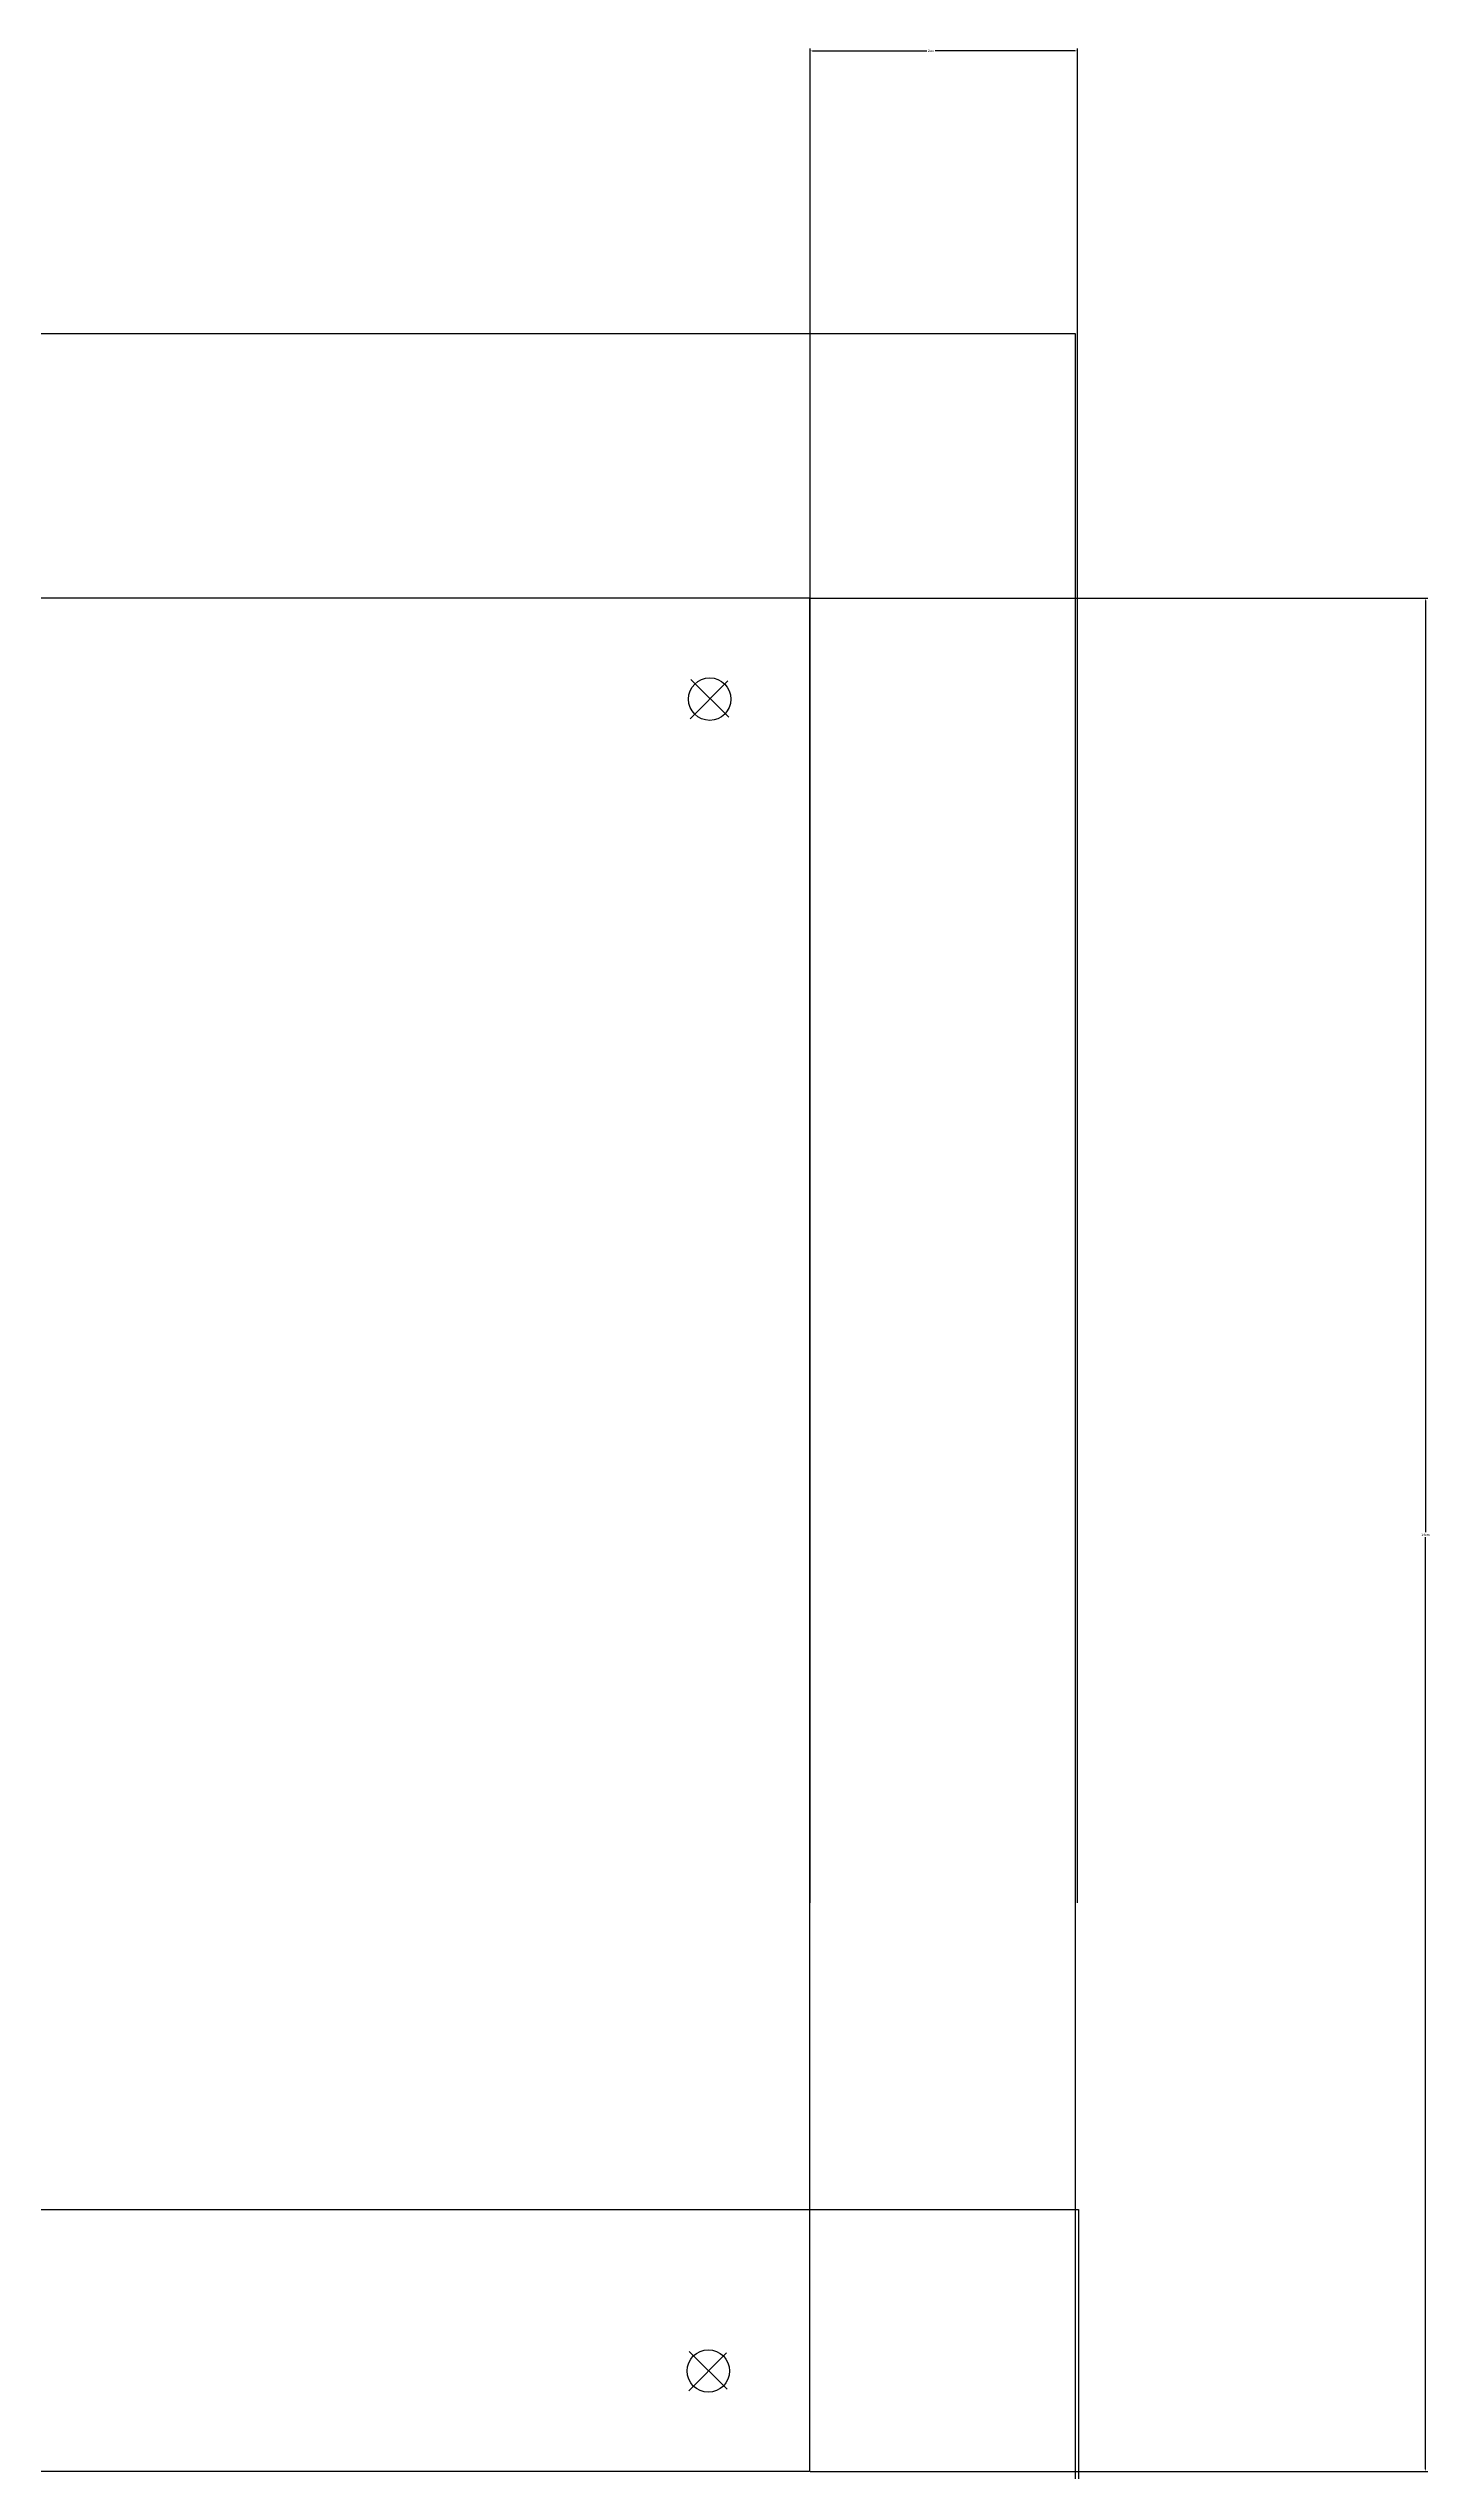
# Model space of a CAD drawing. Header units: inches. Extents: x 29 to 259, y -345 to 12.
# Drawn here: x 132.3 to 235.5, y -169.4 to 11.7 of the extents above; entities that cross this region are included whole.
import ezdxf

# ---------------------------------------------------------------- set-up
doc = ezdxf.new("R2010")
doc.units = ezdxf.units.IN
doc.header["$MEASUREMENT"] = 0
doc.layers.add('Holes', color=7, linetype='Continuous', plot=False)
doc.layers.add('Measurements', color=7, linetype='Continuous')
doc.styles.get("Standard").update_dxf_attribs({"font": 'arial.ttf'})
doc.dimstyles.get("Standard").update_dxf_attribs({"dimtxt": 0.18, "dimasz": 0.18, "dimexe": 0.18, "dimexo": 0.0625, "dimgap": 0.09, "dimtad": 0, "dimtih": 1, "dimtoh": 1, "dimdec": 4, "dimzin": 0, "dimdsep": 46, "dimtxsty": 'Standard', "dimcen": 0.09, "dimadec": 0, "dimazin": 0, "dimtfac": 1, "dimtdec": 4, "dimtofl": 0, "dimtmove": 0, "dimatfit": 3, "dimfxl": 1, "dimtolj": 1, "dimtzin": 0, "dimarcsym": 0})

# ---------------------------------------------------------------- blocks, each defined once
blk = doc.blocks.new('*D1')
at = {"layer": 'Defpoints', "color": 0, "transparency": 16777216}
for p in [(189.2, -29.38), (189.2, -169.38), (235.24, -169.38)]:
    blk.add_point(p, dxfattribs=at)
at = {"layer": 'Measurements', "color": 0, "lineweight": -2, "transparency": 16777216}
for p, q in [((189.26, -29.38), (235.42, -29.38)), ((235.24, -29.56), (235.24, -99.19)), ((235.24, -169.2), (235.24, -99.56)), ((189.26, -169.38), (235.42, -169.38))]:
    blk.add_line(p, q, dxfattribs=at)
at = {"layer": 'Measurements', "color": 0, "transparency": 16777216}
for points in [[(235.21, -29.56), (235.27, -29.56), (235.24, -29.38)], [(235.21, -169.2), (235.27, -169.2), (235.24, -169.38)]]:
    blk.add_solid(points, dxfattribs=at)
at = {"layer": 'Measurements', "color": 0, "transparency": 16777216, "insert": (235.24, -99.38), "char_height": 0.18, "attachment_point": 5}
blk.add_mtext('\\A1;14cm', dxfattribs=at)
blk = doc.blocks.new('*D5')
at = {"layer": 'Defpoints', "color": 0, "transparency": 16777216}
for p in [(209.24, 11.51), (189.24, -126.94), (209.24, -126.94)]:
    blk.add_point(p, dxfattribs=at)
at = {"layer": 'Measurements', "color": 0, "lineweight": -2, "transparency": 16777216}
for p, q in [((189.24, -126.88), (189.24, 11.69)), ((189.42, 11.51), (197.96, 11.51)), ((209.06, 11.51), (198.6, 11.51)), ((209.24, -126.88), (209.24, 11.69))]:
    blk.add_line(p, q, dxfattribs=at)
at = {"layer": 'Measurements', "color": 0, "transparency": 16777216}
for points in [[(189.42, 11.54), (189.42, 11.48), (189.24, 11.51)], [(209.06, 11.54), (209.06, 11.48), (209.24, 11.51)]]:
    blk.add_solid(points, dxfattribs=at)
at = {"layer": 'Measurements', "color": 0, "transparency": 16777216, "insert": (198.28, 11.51), "char_height": 0.18, "attachment_point": 5}
blk.add_mtext('\\A1;2cm', dxfattribs=at)

msp = doc.modelspace()

# ---------------------------------------------------------------- linework, layer by layer
for points in [[(29.06887, -9.61101), (209.06887, -9.61101), (209.06887, -189.61101), (29.06887, -189.61101)], [(29.31664, -149.78973), (209.31664, -149.78973), (209.31664, -329.78973), (29.31664, -329.78973)]]:
    msp.add_lwpolyline(points, close=True)
at = {"color": 252, "true_color": 0x939598}
msp.add_lwpolyline([(49.19809, -29.37521), (189.19809, -29.37521), (189.19809, -169.37521), (49.19809, -169.37521)], close=True, dxfattribs=at)
at = {"layer": 'Holes', "color": 143, "true_color": 0x7aafdf}
for p, q in [((180.27854, -38.40575), (183.09632, -35.56672)), ((183.15773, -38.29046), (180.31869, -35.47268)), ((180.17548, -163.3418), (182.99326, -160.50276)), ((183.05467, -163.2265), (180.21563, -160.40872))]:
    msp.add_line(p, q, dxfattribs=at)
for centre in [(181.74074, -36.93252), (181.63768, -161.86857)]:
    msp.add_circle(centre, 1.5875, dxfattribs=at)

# ---------------------------------------------------------------- dimensions: what is measured, and where the dimension line sits
at = {"layer": 'Measurements', "color": 240, "true_color": 0xed1f24}
dim = msp.add_linear_dim(base=(209.24444, 11.50994), p1=(189.24444, -126.94222), p2=(209.24444, -126.94222), text='2cm', dimstyle='Standard', dxfattribs=at)
dim.commit()
dim.dimension.update_dxf_attribs({"geometry": '*D5', "text_midpoint": (198.28068, 11.50994), "dimtype": 160})
dim = msp.add_linear_dim(base=(235.23697, -169.37521), p1=(189.19829, -29.37532), p2=(189.19809, -169.37521), angle=90, text='14cm', dimstyle='Standard', dxfattribs=at)
dim.commit()
dim.dimension.update_dxf_attribs({"geometry": '*D1', "text_midpoint": (235.23697, -99.37526)})

doc.saveas('drawing.dxf')
